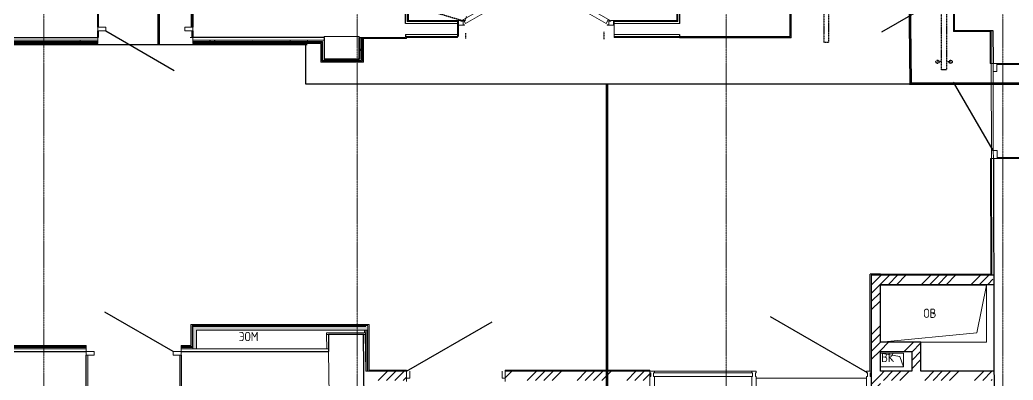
# Model space of a CAD drawing. Header units: millimetres. Extents: x -32 to 417638015, y -35 to 175284279.
# Drawn here: x 207884 to 218657, y 60264 to 64169 of the extents above; entities that cross this region are included whole.
import ezdxf

# ---------------------------------------------------------------- set-up
doc = ezdxf.new("R2010")
doc.units = ezdxf.units.MM
doc.linetypes.add('ADSK_Линия сетки', pattern=[25, 20, -2.5, 0, -2.5])
doc.linetypes.add('ADSK_Штриховая_ш3 п1_5', pattern=[4.5, 3, -1.5])
for name, color, linetype, lineweight in [('_ Окна', 7, 'Continuous', 9), ('_ЭМ_гофра', 5, 'Continuous', 60), ('Аннотация', 7, 'Continuous', 18), ('Витраж', 7, 'Continuous', 9), ('Двери', 7, 'Continuous', 9), ('Обобщенные модели', 7, 'Continuous', 18), ('Окна', 7, 'Continuous', 9), ('Оси', 253, 'Continuous', 9), ('Перекрытие', 7, 'Continuous', 18), ('Стены внутренние', 7, 'Continuous', 18), ('Стены несущие', 7, 'Continuous', 30), ('Стены отделка', 7, 'Continuous', 30), ('Стены перегородки', 7, 'Continuous', 30), ('Стены штриховка', 7, 'Continuous', 9), ('ШТРИХОВКА', 252, 'Continuous', 15), ('ЭМ_Лоток 1_2', 162, 'Continuous', 30)]:
    doc.layers.add(name, color=color, linetype=linetype, lineweight=lineweight)
doc.layers.add('Линии', color=7, linetype='Continuous', lineweight=9, true_color=0x00a600)
doc.styles.add('GOST Common_5', font='GOST_Common.ttf', dxfattribs={"width": 0.9, "height": 200})
doc.linetypes.add('Cable in the tray', pattern='A,5,[130,ltypeshp.shx,S=1,R=0,X=0,Y=0],1.5,[130,ltypeshp.shx,S=1.5,R=90,X=0,Y=-1],1,[130,ltypeshp.shx,S=1,R=0,X=0.5,Y=0],5', length=12.5)
pattern_1 = [(45, (-31496.66, 188.9), (-269.4077, 269.4077), []), (45, (-31406.86, 188.9), (-269.4077, 269.4077), []), (45, (-31317.06, 188.9), (-269.4077, 269.4077), []), (45, (-31227.26, 188.9), (-269.4077, 269.4077), [])]
pattern_2 = [(0, (557.2, 188.9), (406.4, 101.6), [33.528, -271.272, 33.528, -271.272, -1625.6]), (0, (557.2, 188.9), (406.4, 101.6), [-609.6, 33.528, -576.072, 33.528, -271.272, -711.2]), (0, (557.2, 188.9), (406.4, 101.6), [-1524, 33.528, -169.672, 33.528, -474.472]), (120, (709.6, 239.7), (-291.18818, 301.15272), [33.528, -271.272, 33.528, -271.272, -1625.6]), (120, (709.6, 239.7), (-291.18818, 301.15272), [-609.6, 33.528, -576.072, 33.528, -271.272, -711.2]), (120, (709.6, 239.7), (-291.18818, 301.15272), [-1524, 33.528, -169.672, 33.528, -474.472]), (240, (760.4, 442.9), (-115.21182, -402.75272), [33.528, -271.272, 33.528, -271.272, -1625.6]), (240, (760.4, 442.9), (-115.21182, -402.75272), [-609.6, 33.528, -576.072, 33.528, -271.272, -711.2]), (240, (760.4, 442.9), (-115.21182, -402.75272), [-1524, 33.528, -169.672, 33.528, -474.472])]

# ---------------------------------------------------------------- blocks, each defined once
blk = doc.blocks.new('1 этаж')
at = {"layer": 'Стены внутренние', "lineweight": 9}
h = blk.add_hatch(dxfattribs=at)
h.set_pattern_fill('FP_12', color=8, style=0, pattern_type=2)
h.set_pattern_definition(pattern_2)
h.paths.add_polyline_path([(42453.286, 12167.856), (42453.286, 12399.558), (42438.286, 12399.558), (42438.286, 12167.856)])
h = blk.add_hatch(dxfattribs=at)
h.set_pattern_fill('FP_12', color=8, style=0, pattern_type=2)
h.set_pattern_definition(pattern_2)
h.paths.add_polyline_path([(41849.123, 12354.558), (42046.286, 12354.558), (42046.286, 12369.558), (40621.766, 12369.558), (40621.766, 12354.558), (41321.33, 12354.558)])
h.paths.add_polyline_path([(38525.834, 12354.558), (39591.766, 12354.558), (39591.766, 12369.558), (38495.558, 12369.558), (38495.558, 12354.558), (38523.411, 12354.558)])
h = blk.add_hatch(dxfattribs=at)
h.set_pattern_fill('FP_12', color=8, style=0, pattern_type=2)
h.set_pattern_definition(pattern_2)
h.paths.add_polyline_path([(42426.286, 12152.856), (42453.286, 12152.856), (42453.286, 12167.856), (42046.286, 12167.856), (42046.286, 12152.856), (42420.263, 12152.856)])
h = blk.add_hatch(dxfattribs=at)
h.set_pattern_fill('ANSI34', color=8, scale=20)
h.set_pattern_definition(pattern_1)
h.paths.add_polyline_path([(48031.537, 7513.902), (48079.701, 7513.902), (48079.701, 9835.331), (47978.65, 9834.28), (47977.701, 9833.331), (47977.701, 9823.331), (47979.701, 9823.331), (47979.701, 7513.902), (48023.168, 7513.902)])
h = blk.add_hatch(dxfattribs=at)
h.set_pattern_fill('ANSI34', color=8, scale=20)
h.set_pattern_definition(pattern_1)
h.paths.add_polyline_path([(48872.201, 9723.331), (49299.554, 9723.331), (49299.554, 9823.331), (48079.701, 9823.331), (48079.701, 9723.331), (48710.431, 9723.331)])
at = {"layer": 'Стены внутренние'}
for points in [[(42473.957, 9226.694), (42523.012, 9226.694), (42523.012, 9266.694), (40623.331, 9266.694), (40623.331, 9226.694), (42406.286, 9226.694)], [(40663.331, 9024.111), (40663.331, 9226.694), (40623.331, 9226.694), (40623.331, 9024.111)]]:
    blk.add_hatch(color=8, dxfattribs=at).paths.add_polyline_path(points)
at = {"layer": 'Стены внутренние', "lineweight": 9}
h = blk.add_hatch(dxfattribs=at)
h.set_pattern_fill('FP_12', color=8, style=0, pattern_type=2)
h.set_pattern_definition(pattern_2)
h.paths.add_polyline_path([(42514.012, 8780.913), (42514.012, 9226.694), (42499.012, 9226.694), (42499.082, 8780.913)])
h = blk.add_hatch(dxfattribs=at)
h.set_pattern_fill('ANSI34', color=8, scale=20)
h.set_pattern_definition(pattern_1)
h.paths.add_polyline_path([(48182.638, 8995.959), (48419.701, 8995.959), (48419.701, 9095.959), (48079.701, 9095.959), (48079.701, 8995.959), (48106.697, 8995.959)])
h = blk.add_hatch(dxfattribs=at)
h.set_pattern_fill('ANSI34', color=8, scale=20)
h.set_pattern_definition(pattern_1)
h.paths.add_polyline_path([(48519.701, 8780.913), (48519.701, 9095.959), (48419.701, 9095.959), (48419.701, 8780.913)])
h = blk.add_hatch(dxfattribs=at)
h.set_pattern_fill('FP_12', color=8, style=0, pattern_type=2)
h.set_pattern_definition(pattern_2)
h.paths.add_polyline_path([(39466.201, 9024.111), (39466.201, 9039.111), (38271.201, 9039.111), (38271.201, 9024.111), (39210.158, 9024.111)])
h.paths.add_polyline_path([(32876.642, 9024.111), (36671.201, 9024.111), (36671.201, 9039.111), (32191.201, 9039.111), (32191.201, 9024.111)])
h.paths.add_polyline_path([(40496.201, 9024.111), (40623.331, 9024.111), (40623.331, 9039.111), (40496.201, 9039.111)])
h.paths.add_polyline_path([(13876.094, 9024.111), (14200.201, 9024.111), (14200.201, 9039.111), (10503.201, 9039.111), (10503.201, 9024.111), (11764.922, 9024.111)])
h.paths.add_polyline_path([(15800.201, 9024.111), (22012.317, 9024.111), (22012.317, 9039.111), (15800.201, 9039.111)])
h.paths.add_polyline_path([(8900.486, 9024.111), (8903.201, 9024.111), (8903.201, 9039.111), (8121.287, 9039.111), (8121.287, 9024.111), (8598.164, 9024.111)])
h.paths.add_polyline_path([(25487.54, 9024.111), (26114.735, 9024.111), (26114.735, 9039.111), (23912.317, 9039.111), (23912.317, 9024.111), (25375.995, 9024.111)])
h.paths.add_polyline_path([(30671.201, 9024.111), (30671.201, 9039.111), (28054.735, 9039.111), (28054.735, 9024.111), (30237.677, 9024.111)])
h = blk.add_hatch(dxfattribs=at)
h.set_pattern_fill('ANSI34', color=8, scale=20)
h.set_pattern_definition(pattern_1)
h.paths.add_polyline_path([(42942.201, 8780.913), (42478.419, 8780.913), (42479.527, 8680.913), (42942.201, 8680.913)])
h.paths.add_polyline_path([(44597.201, 4020.959), (44697.201, 4020.959), (44697.201, 8483.902), (44597.201, 8483.902), (44597.201, 4493.133)])
h.paths.add_polyline_path([(45579.701, 8680.913), (45579.701, 8780.913), (44012.201, 8780.913), (44012.201, 8680.913), (44597.201, 8680.913), (44597.201, 8483.902), (44697.201, 8483.902), (44697.201, 8680.913)])
h = blk.add_hatch(dxfattribs=at)
h.set_pattern_fill('ANSI34', color=8, scale=20)
h.set_pattern_definition(pattern_1)
h.paths.add_polyline_path([(49033.628, 8680.913), (49292.201, 8680.913), (49292.201, 8780.913), (48079.701, 8780.913), (48079.701, 8680.913), (48872.201, 8680.913)])
at = {"layer": '_ Окна', "color": 8}
for p, q in [((45629.701, 8763.913), (46684.701, 8763.913)), ((46684.701, 8723.913), (45629.701, 8723.913))]:
    blk.add_line(p, q, dxfattribs=at)
at = {"layer": 'Витраж', "color": 8, "lineweight": 18, "extrusion": (0, 0, -1)}
for p, q in [((45629.701, 8780.913), (45579.701, 8780.913)), ((45579.701, 8780.913), (45579.701, 8763.913)), ((45579.701, 8763.913), (45589.701, 8763.913)), ((45589.701, 8763.913), (45589.701, 8723.913)), ((45619.701, 8723.913), (45619.701, 8763.913)), ((45619.701, 8763.913), (45629.701, 8763.913)), ((45629.701, 8763.913), (45629.701, 8780.913)), ((46734.701, 8780.913), (46684.701, 8780.913)), ((46684.701, 8780.913), (46684.701, 8763.913)), ((46684.701, 8763.913), (46694.701, 8763.913)), ((46694.701, 8763.913), (46694.701, 8723.913)), ((46724.701, 8723.913), (46724.701, 8763.913)), ((46724.701, 8763.913), (46734.701, 8763.913)), ((46734.701, 8763.913), (46734.701, 8780.913)), ((45589.701, 8723.913), (45579.701, 8723.913)), ((45579.701, 8723.913), (45579.701, 8623.913)), ((45629.701, 8723.913), (45619.701, 8723.913)), ((45629.701, 8623.913), (45629.701, 8723.913)), ((46694.701, 8723.913), (46684.701, 8723.913)), ((46684.701, 8723.913), (46684.701, 8623.913)), ((46734.701, 8723.913), (46724.701, 8723.913)), ((46734.701, 8623.913), (46734.701, 8723.913))]:
    blk.add_line(p, q, dxfattribs=at)
at = {"layer": 'Витраж', "color": 8}
blk.add_line((45629.701, 8780.913), (46684.701, 8780.913), dxfattribs=at)
at = {"layer": 'Витраж', "color": 8, "lineweight": 18}
for p, q in [((47979.701, 8780.913), (47929.701, 8780.913)), ((47929.701, 8780.913), (47929.701, 8763.913)), ((47929.701, 8763.913), (47939.701, 8763.913)), ((47939.701, 8763.913), (47939.701, 8723.913)), ((47969.701, 8723.913), (47969.701, 8763.913)), ((47969.701, 8763.913), (47979.701, 8763.913)), ((47979.701, 8763.913), (47979.701, 8780.913)), ((47939.701, 8723.913), (47929.701, 8723.913)), ((47929.701, 8723.913), (47929.701, 8623.913)), ((47979.701, 8723.913), (47969.701, 8723.913)), ((47979.701, 8623.913), (47979.701, 8723.913))]:
    blk.add_line(p, q, dxfattribs=at)
at = {"layer": 'Двери', "color": 8}
for p, q in [((45148.168, 12582.564), (44322.846, 13059.064)), ((44315.416, 13006.196), (45106.097, 12549.696)), ((43540.168, 12582.564), (44103.085, 12907.564)), ((44110.514, 12854.696), (43582.239, 12549.696)), ((39678.766, 12509.558), (39591.766, 12509.558)), ((39591.766, 12509.558), (39591.766, 12469.558)), ((39678.766, 12469.558), (39678.766, 12509.558)), ((40621.766, 12509.558), (40534.766, 12509.558)), ((40534.766, 12509.558), (40534.766, 12469.558)), ((40621.766, 12469.558), (40621.766, 12509.558)), ((43494.168, 12532.564), (43494.168, 12582.564)), ((43494.168, 12582.564), (43530.339, 12582.564)), ((43504.168, 12582.564), (43494.168, 12582.564)), ((43494.168, 12582.564), (43494.168, 12532.564)), ((43570.339, 12532.564), (43494.168, 12532.564)), ((43494.168, 12532.564), (43504.168, 12532.564)), ((43504.168, 12532.564), (43504.168, 12582.564)), ((43530.339, 12582.564), (43530.339, 12577.115)), ((43532.862, 12574.592), (43554.168, 12574.592)), ((43542.418, 12578.667), (43540.168, 12582.564)), ((43559.739, 12588.667), (43542.418, 12578.667)), ((43554.168, 12574.592), (43554.168, 12539.065)), ((43556.669, 12536.564), (43570.339, 12536.564)), ((43582.239, 12549.696), (43559.739, 12588.667)), ((43570.339, 12536.564), (43570.339, 12532.564)), ((45106.097, 12549.696), (45128.597, 12588.667)), ((45117.997, 12536.564), (45117.997, 12532.564)), ((45131.667, 12536.564), (45117.997, 12536.564)), ((45117.997, 12532.564), (45194.168, 12532.564)), ((45128.597, 12588.667), (45145.918, 12578.667)), ((45134.168, 12574.592), (45134.168, 12539.065)), ((45155.474, 12574.592), (45134.168, 12574.592)), ((45145.918, 12578.667), (45148.168, 12582.564)), ((45157.997, 12582.564), (45157.997, 12577.115)), ((45194.168, 12582.564), (45157.997, 12582.564)), ((45194.168, 12582.564), (45184.168, 12582.564)), ((45184.168, 12582.564), (45184.168, 12532.564)), ((45184.168, 12532.564), (45194.168, 12532.564)), ((45194.168, 12532.564), (45194.168, 12582.564)), ((45194.168, 12532.564), (45194.168, 12582.564)), ((39591.766, 12469.558), (39678.766, 12469.558)), ((40534.766, 12469.558), (40621.766, 12469.558)), ((49302.258, 12116.473), (49342.257, 12116.595)), ((49302.523, 12029.474), (49302.258, 12116.473)), ((49342.257, 12116.595), (49342.522, 12029.596)), ((49342.522, 12029.596), (49302.523, 12029.474)), ((49305.13, 11173.478), (49345.13, 11173.6)), ((49305.395, 11086.478), (49305.13, 11173.478)), ((49345.13, 11173.6), (49345.395, 11086.6)), ((49345.395, 11086.6), (49305.395, 11086.478)), ((39466.201, 8994.111), (39466.201, 8954.111)), ((39553.201, 8994.111), (39466.201, 8994.111)), ((39466.201, 8954.111), (39553.201, 8954.111)), ((39553.201, 8954.111), (39553.201, 8994.111)), ((40409.201, 8994.111), (40409.201, 8954.111)), ((40496.201, 8994.111), (40409.201, 8994.111)), ((40409.201, 8954.111), (40496.201, 8954.111)), ((40496.201, 8954.111), (40496.201, 8994.111))]:
    blk.add_line(p, q, dxfattribs=at)
at = {"layer": 'Двери', "color": 8, "lineweight": 30}
for p, q in [((48797.201, 12863.573), (48091.39, 12456.073)), ((39678.766, 12469.558), (40420.084, 12041.558)), ((49305.13, 11173.478), (48874.874, 11913.488)), ((40409.201, 8994.111), (39667.883, 9422.111)), ((42942.201, 8780.913), (43868.848, 9315.913)), ((47939.701, 8763.913), (46887.48, 9371.413))]:
    blk.add_line(p, q, dxfattribs=at)
at = {"layer": 'Двери', "color": 8}
for centre, radius, start, end in [((43532.862, 12577.115), 2.523, 180, 270), ((43556.669, 12539.065), 2.501, 180, 270), ((45131.667, 12539.065), 2.501, 270, 0), ((45155.474, 12577.115), 2.523, 270, 0)]:
    blk.add_arc(centre, radius, start, end, dxfattribs=at)
at = {"layer": 'Линии', "color": 8, "linetype": 'ADSK_Штриховая_ш3 п1_5', "lineweight": 30}
for p, q in [((48744.201, 12047.847), (48744.201, 12863.573)), ((48797.201, 12863.573), (48797.201, 12048.573)), ((42970, 12754.129), (43574.078, 12575.067)), ((43574.078, 12575.067), (43589.837, 12625.675)), ((43579.264, 12445.073), (43579.264, 12389.558)), ((45079.264, 12459.558), (45079.264, 12379.558)), ((48744.201, 12140.279), (48699.496, 12135.131)), ((48796.699, 12140.279), (48841.404, 12135.131)), ((48797.201, 12048.573), (48744.201, 12047.847))]:
    blk.add_line(p, q, dxfattribs=at)
blk.add_lwpolyline([(47520.201, 12348.573), (47520.201, 12863.573), (47467.201, 12863.573), (47467.201, 12348.573)], close=True, dxfattribs=at)
for centre in [(48699.496, 12135.131), (48841.404, 12135.131)]:
    blk.add_circle(centre, 17, dxfattribs=at)
at = {"layer": 'Обобщенные модели', "color": 8}
for p, q in [((49229.701, 9715.959), (48079.701, 9715.959)), ((49229.701, 9715.959), (48079.701, 9715.959)), ((49126.367, 9199.292), (49229.701, 9715.959)), ((49229.701, 9095.959), (49229.701, 9715.959)), ((49229.701, 9095.959), (49229.701, 9715.959)), ((48079.701, 9095.959), (49126.367, 9199.292)), ((48519.701, 9095.959), (49229.701, 9095.959)), ((48519.701, 9095.959), (49229.701, 9095.959)), ((48079.701, 8978.331), (48329.701, 8978.331)), ((48079.701, 8978.331), (48292.201, 8940.831)), ((48329.701, 8978.331), (48079.701, 8978.331)), ((48329.701, 8978.331), (48329.701, 8828.331)), ((48329.701, 8828.331), (48329.701, 8978.331)), ((48292.201, 8940.831), (48329.701, 8828.331)), ((48329.701, 8828.331), (48079.701, 8828.331)), ((48079.701, 8828.331), (48329.701, 8828.331))]:
    blk.add_line(p, q, dxfattribs=at)
for centre, start, end in [((48654.701, 9405.959), 90, 270), ((48654.701, 9405.959), 90, 195), ((48654.701, 9405.959), 270, 90), ((48654.701, 9405.959), 330, 90), ((48654.701, 9405.959), 285, 300), ((48204.701, 8903.331), 90, 270), ((48204.701, 8903.331), 105, 180), ((48204.701, 8903.331), 210, 270), ((48204.701, 8903.331), 270, 90), ((48204.701, 8903.331), 330, 75)]:
    blk.add_arc(centre, 2.5, start, end, dxfattribs=at)
at = {"layer": 'Окна', "color": 8}
blk.add_line((46694.701, 8763.913), (45619.701, 8763.913), dxfattribs=at)
at = {"layer": 'Оси', "color": 8, "linetype": 'ADSK_Линия сетки'}
for p, q in [((46406.766, -4162.595), (46406.766, 44411.9)), ((49406.766, -4162.595), (49406.766, 44411.9)), ((39006.766, -4506.781), (39006.766, 22614.069)), ((42406.766, -4162.595), (42406.766, 21955.22))]:
    blk.add_line(p, q, dxfattribs=at)
at = {"layer": 'Перекрытие', "color": 8}
for p, q in [((39600.701, 12509.558), (39600.701, 12839.558)), ((40610.701, 12839.558), (40610.701, 12509.558)), ((48872.201, 12463.823), (48872.201, 12863.573)), ((43504.168, 12550.838), (43505.701, 12550.838)), ((43505.701, 12550.838), (43505.701, 12410.564)), ((39600.701, 12455.061), (39591.766, 12455.061)), ((39600.701, 12399.558), (39600.701, 12469.558)), ((40621.766, 12399.558), (40594.687, 12399.558)), ((40610.701, 12469.558), (40610.701, 12399.558)), ((40621.766, 12455.061), (40610.701, 12455.061)), ((43505.701, 12455.061), (43494.168, 12455.061)), ((49285.395, 11086.417), (49282.258, 12116.413)), ((49748.736, 12107.874), (49342.284, 12107.874)), ((49302.523, 12029.474), (49305.13, 11173.478)), ((49345.364, 11096.6), (49745.362, 11097.818)), ((42483.408, 9226.694), (42483.766, 9198.633)), ((39483.201, 8954.111), (39483.201, 8514.111)), ((40483.201, 8514.111), (40483.201, 8954.111)), ((42977.201, 8780.913), (42977.201, 8705.913)), ((43977.201, 8705.913), (43977.201, 8780.913)), ((42977.201, 8705.913), (42942.201, 8705.913)), ((44012.201, 8705.913), (43977.201, 8705.913)), ((47929.701, 8705.913), (46734.701, 8705.913))]:
    blk.add_line(p, q, dxfattribs=at)
at = {"layer": 'Стены несущие', "color": 8}
for p, q in [((39591.766, 12509.558), (39591.766, 12839.558)), ((40621.766, 12839.558), (40621.766, 12509.558)), ((42929.264, 12550.564), (42929.264, 12839.558)), ((45902.201, 12888.573), (45902.201, 12550.564)), ((47102.201, 12408.573), (47102.201, 12888.573)), ((48880.201, 12863.573), (48880.201, 12475.823)), ((38515.558, 12399.558), (39591.766, 12399.558)), ((39591.766, 12399.558), (39591.766, 12469.558)), ((40621.766, 12469.558), (40621.766, 12399.558)), ((42046.286, 12399.558), (40621.766, 12399.558)), ((42046.286, 12399.558), (42046.286, 12167.856)), ((42426.286, 12399.558), (42929.264, 12399.558)), ((42426.286, 12167.856), (42426.286, 12399.558)), ((42929.264, 12430.564), (42929.264, 12399.558)), ((45902.201, 12430.564), (45902.201, 12408.573)), ((45902.201, 12408.573), (47102.201, 12408.573)), ((48880.201, 12475.823), (49301.163, 12475.823)), ((49301.163, 12475.823), (49302.258, 12116.473)), ((42046.286, 12167.856), (42426.286, 12167.856)), ((49342.257, 12116.595), (49742.256, 12117.814)), ((49305.395, 11086.478), (49311.603, 9048.331)), ((49745.393, 11087.818), (49345.395, 11086.6)), ((48079.701, 9835.331), (47967.701, 9835.331)), ((47979.701, 9823.331), (47979.701, 7413.902)), ((49309.242, 9823.331), (47979.701, 9823.331)), ((48079.701, 9095.959), (48079.701, 9723.331)), ((48079.701, 9723.331), (49309.547, 9723.331)), ((42473.957, 9183.456), (42093.98, 9179.244)), ((42093.98, 9179.244), (42096.032, 8994.111)), ((42546.193, 2667.133), (42473.957, 9183.456)), ((48519.701, 9095.959), (48079.701, 9095.959)), ((48519.701, 8780.913), (48519.701, 9095.959)), ((38271.201, 8994.111), (39466.201, 8994.111)), ((39466.201, 8514.111), (39466.201, 8954.111)), ((40496.201, 8994.111), (42096.032, 8994.111)), ((40496.201, 8954.111), (40496.201, 8514.111)), ((48079.701, 8780.913), (48079.701, 8995.959)), ((48079.701, 8995.959), (48419.701, 8995.959)), ((48419.701, 8995.959), (48419.701, 8780.913)), ((49311.603, 9048.331), (49316.718, 7369.15)), ((48419.701, 8780.913), (48079.701, 8780.913)), ((49312.418, 8780.913), (48519.701, 8780.913))]:
    blk.add_line(p, q, dxfattribs=at)
at = {"layer": 'Стены отделка', "color": 8, "lineweight": 9}
for p, q in [((42949.264, 12570.564), (42949.264, 12859.558)), ((42961.264, 12582.564), (42961.264, 12869.558)), ((45873.168, 12909.963), (45873.168, 12582.564)), ((45885.168, 12570.564), (45885.168, 12899.963)), ((45905.168, 12550.564), (45905.168, 12879.963)), ((47114.201, 12396.573), (47114.201, 12756.573)), ((43494.168, 12582.564), (42961.264, 12582.564)), ((43494.168, 12550.564), (43494.168, 12582.564)), ((45194.168, 12582.564), (45194.168, 12550.564)), ((45873.168, 12582.564), (45194.168, 12582.564)), ((45885.168, 12570.564), (45875.168, 12570.564)), ((39591.766, 12334.558), (39591.766, 12399.558)), ((40621.766, 12399.558), (40621.766, 12334.558)), ((42438.286, 12399.558), (42438.286, 12167.856)), ((42939.264, 12410.564), (42929.264, 12410.564)), ((42941.264, 12398.564), (43494.168, 12398.564)), ((42941.264, 12387.558), (42941.264, 12398.564)), ((43494.168, 12398.564), (43494.168, 12430.564)), ((45194.168, 12430.564), (45194.168, 12398.564)), ((45194.168, 12398.564), (45902.201, 12398.564)), ((45885.168, 12410.564), (45902.201, 12410.564)), ((45902.201, 12408.573), (45902.201, 12396.573)), ((45902.201, 12396.573), (47114.201, 12396.573)), ((48872.201, 12463.823), (49269.233, 12463.823)), ((49269.233, 12463.823), (49270.288, 12116.376)), ((49301.196, 12475.898), (49281.197, 12475.837)), ((49281.197, 12475.837), (49281.227, 12465.823)), ((49302.288, 12116.474), (49301.196, 12475.898)), ((38460.558, 12334.558), (39591.766, 12334.558)), ((40719.264, 12369.558), (40621.766, 12369.558)), ((40621.766, 12334.558), (42011.286, 12334.558)), ((42011.286, 12334.558), (42011.286, 12132.856)), ((42473.286, 12132.856), (42473.286, 12387.558)), ((42473.286, 12387.558), (42941.264, 12387.558)), ((42011.286, 12132.856), (42473.286, 12132.856)), ((42438.286, 12167.856), (42426.286, 12167.856)), ((49270.288, 12116.376), (49302.258, 12116.473)), ((49305.395, 11086.478), (49273.415, 11086.381)), ((49273.415, 11086.381), (49277.214, 9835.331)), ((49311.603, 9048.331), (49305.415, 11086.478)), ((47965.201, 9835.331), (47965.201, 8780.913)), ((49277.214, 9835.331), (48079.701, 9835.331)), ((42534.012, 9286.694), (40603.331, 9286.694)), ((40603.331, 9286.694), (40603.331, 9059.111)), ((40623.331, 9266.694), (42499.012, 9266.694)), ((40623.331, 9024.111), (40623.331, 9266.694)), ((42534.012, 8792.913), (42534.012, 9286.694)), ((40663.331, 9226.694), (42499.012, 9226.694)), ((40663.331, 9024.111), (40663.331, 9226.694)), ((42494.701, 9198.633), (42073.986, 9198.633)), ((42073.986, 9198.633), (42073.986, 9178.633)), ((42073.986, 9178.633), (42494.701, 9178.633)), ((42093.987, 9178.677), (42073.988, 9178.423)), ((42073.988, 9178.423), (42075.956, 9023.913)), ((42095.954, 9024.168), (42093.987, 9178.677)), ((42494.016, 9178.932), (42474.017, 9178.677)), ((42474.017, 9178.677), (42479.084, 8780.913)), ((42499.082, 8781.167), (42494.016, 9178.932)), ((42494.701, 9178.633), (42494.701, 9198.633)), ((42499.012, 9226.694), (42499.012, 8780.913)), ((39466.201, 9059.111), (38271.201, 9059.111)), ((39466.201, 8994.111), (39466.201, 9059.111)), ((40496.201, 9059.111), (40496.201, 8994.111)), ((40603.331, 9059.111), (40496.201, 9059.111)), ((40623.331, 9024.111), (42096.337, 9024.111)), ((42075.956, 9023.913), (42095.954, 9024.168)), ((42096.032, 8994.111), (42096.337, 8994.111)), ((42096.337, 8994.111), (42096.337, 9024.111)), ((42942.201, 8792.913), (42534.012, 8792.913)), ((42942.201, 8668.913), (42942.201, 8792.913)), ((44012.201, 8792.913), (44012.201, 8668.913)), ((45579.701, 8792.913), (44012.201, 8792.913)), ((45579.701, 8668.913), (45579.701, 8792.913))]:
    blk.add_line(p, q, dxfattribs=at)
blk.add_lwpolyline([(41882.201, 13659.076), (40718.913, 13659.076), (40618.913, 13659.076), (40603.913, 13659.076), (40603.913, 12509.558)], dxfattribs=at)
at = {"layer": 'Стены перегородки', "color": 8, "lineweight": 18}
for p, q in [((42929.264, 12550.564), (43494.168, 12550.564)), ((43494.168, 12430.564), (43494.168, 12550.564)), ((45194.168, 12550.564), (45194.168, 12430.564)), ((45194.168, 12550.564), (45905.168, 12550.564)), ((42929.264, 12430.564), (43494.168, 12430.564)), ((45194.168, 12430.564), (45902.201, 12430.564))]:
    blk.add_line(p, q, dxfattribs=at)
at = {"layer": 'Стены штриховка', "color": 8}
for p, q in [((42959.264, 12580.564), (42959.264, 12871.558)), ((45875.168, 12911.963), (45875.168, 12580.564)), ((47112.201, 12398.573), (47112.201, 12758.573)), ((43494.168, 12570.564), (42949.264, 12570.564)), ((43494.168, 12580.564), (42959.264, 12580.564)), ((45875.168, 12580.564), (45194.168, 12580.564)), ((45194.168, 12570.564), (45875.168, 12570.564)), ((42046.286, 12399.558), (42046.286, 12407.856)), ((42046.286, 12407.856), (42426.286, 12407.856)), ((42426.286, 12407.856), (42426.286, 12399.558)), ((42453.286, 12152.856), (42453.286, 12399.558)), ((42462.286, 12143.856), (42462.286, 12399.558)), ((42473.286, 12399.558), (42473.286, 12387.558)), ((42473.286, 12389.558), (42941.264, 12389.558)), ((42939.264, 12410.564), (43494.168, 12410.564)), ((42941.264, 12398.564), (42941.264, 12400.564)), ((42941.264, 12400.564), (43494.168, 12400.564)), ((45194.168, 12410.564), (45885.168, 12410.564)), ((45194.168, 12400.564), (45902.201, 12400.564)), ((45902.201, 12398.573), (47112.201, 12398.573)), ((48872.201, 12465.823), (49271.227, 12465.823)), ((49271.227, 12465.823), (49272.288, 12116.382)), ((49282.288, 12116.413), (49281.227, 12465.823)), ((38471.558, 12345.558), (39591.766, 12345.558)), ((38480.558, 12354.558), (39591.766, 12354.558)), ((38495.558, 12369.558), (39591.766, 12369.558)), ((40621.766, 12354.558), (42031.286, 12354.558)), ((40621.766, 12345.558), (42022.286, 12345.558)), ((42046.286, 12369.558), (40719.264, 12369.558)), ((42022.286, 12345.558), (42022.286, 12143.856)), ((42031.286, 12354.558), (42031.286, 12152.856)), ((42022.286, 12143.856), (42462.286, 12143.856)), ((42031.286, 12152.856), (42453.286, 12152.856)), ((49275.415, 11086.387), (49279.22, 9833.331)), ((49285.415, 11086.417), (49289.25, 9823.331)), ((47967.201, 9833.331), (47967.201, 8780.913)), ((49279.22, 9833.331), (47969.701, 9833.331)), ((42523.012, 9275.694), (40614.331, 9275.694)), ((40614.331, 9048.111), (40614.331, 9275.694)), ((42523.012, 8780.913), (42523.012, 9275.694)), ((42499.012, 9226.694), (42523.012, 9226.694)), ((42514.012, 8780.913), (42514.012, 9226.694)), ((39466.201, 9048.111), (38271.201, 9048.111)), ((39466.201, 9039.111), (38271.201, 9039.111)), ((39466.201, 9024.111), (38271.201, 9024.111)), ((40614.331, 9048.111), (40496.201, 9048.111)), ((40623.331, 9039.111), (40496.201, 9039.111)), ((40623.331, 9024.111), (40496.201, 9024.111)), ((42101.353, 8514.111), (42096.032, 8994.111)), ((42499.012, 8780.913), (42942.201, 8780.913)), ((42534.012, 8780.913), (42534.012, 8792.913)), ((42942.201, 8790.913), (42534.012, 8790.913)), ((45579.701, 8790.913), (44012.201, 8790.913)), ((45582.201, 8780.913), (44012.201, 8780.913))]:
    blk.add_line(p, q, dxfattribs=at)
at = {"layer": 'Аннотация', "color": 8, "style": 'GOST Common_5', "width": 0.9}
for s, p in [('ОВ', (48547.162, 9360.173)), ('ЭОМ', (41122.415, 9107.812)), ('ВК', (48089.151, 8881.118))]:
    blk.add_text(s, height=100, dxfattribs=at).set_placement(p)

msp = doc.modelspace()

# ---------------------------------------------------------------- linework, layer by layer
at = {"layer": '_ЭМ_гофра', "linetype": 'ByBlock'}
for points in [[(224277, 67423), (224277, 67616), (219294, 67616), (219294, 63475), (217534, 63475)], [(218399, 67385), (217887, 67385), (217502, 67385), (217544, 63477)], [(212318, 52740), (212318, 55101), (214253, 55101), (214253, 63477)]]:
    msp.add_lwpolyline(points, dxfattribs=at)
at = {"layer": '_ЭМ_гофра', "linetype": 'ByBlock', "elevation": 64}
msp.add_lwpolyline([(210199, 65208), (209389, 65208), (209389, 63901)], dxfattribs=at)
at = {"layer": 'ЭМ_Лоток 1_2', "linetype": 'Cable in the tray', "ltscale": 50}
for points in [[(163709, 74617), (171969, 74617), (171969, 63901), (211001, 63901)], [(210982, 63904), (210982, 63477), (217749, 63477)]]:
    msp.add_lwpolyline(points, dxfattribs=at)

# ---------------------------------------------------------------- block references
at = {"layer": 'ШТРИХОВКА'}
msp.add_blockref('1 этаж', (169137, 51579), dxfattribs=at)

doc.saveas('drawing.dxf')
